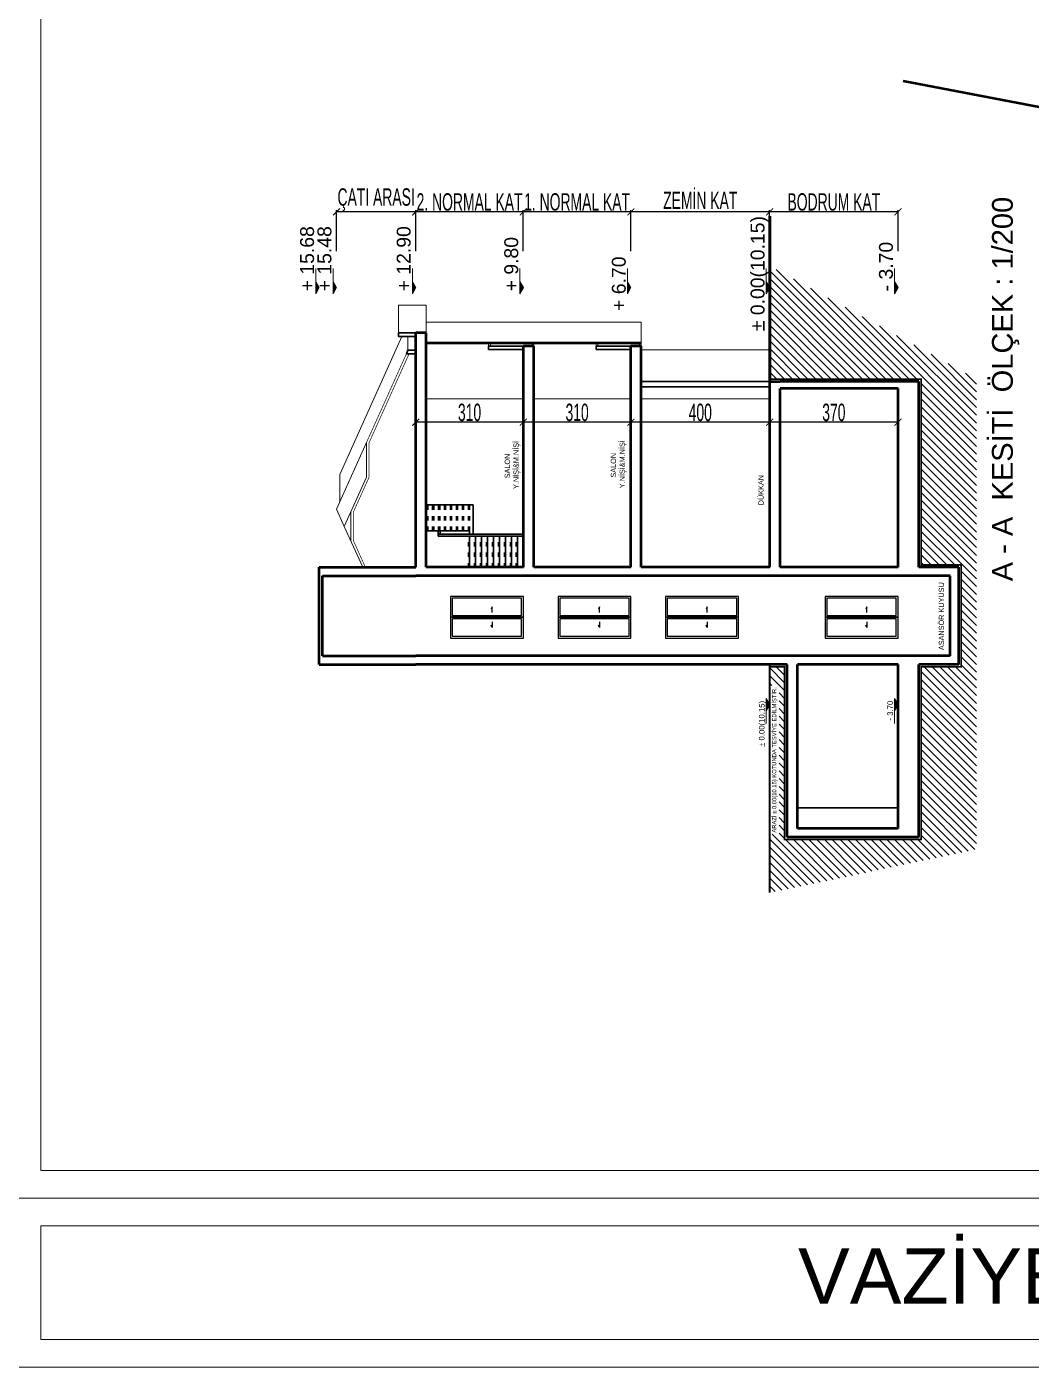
# Model space of a CAD drawing. Header units: millimetres. Extents: x 7519 to 33116, y -1769 to 3101.
# Drawn here: x 10646 to 11370, y 562 to 1528 of the extents above; entities that cross this region are included whole.
import ezdxf

# ---------------------------------------------------------------- set-up
doc = ezdxf.new("R2010")
doc.units = ezdxf.units.MM
doc.linetypes.add('ACAD_ISO03W100', pattern=[30, 12, -18])
doc.linetypes.add('ACAD_ISO04W100', pattern=[30, 24, -3, 0, -3])
for name, color, linetype, lineweight in [('duvar', 145, 'Continuous', 53), ('iç ölçü x', 20, 'Continuous', 9), ('KAPI', 42, 'Continuous', 25), ('kesit duvar', 97, 'Continuous', 30), ('kesit ödşleme', 5, 'Continuous', 50), ('kolon', 1, 'Continuous', 30), ('KÜTÜPHANE', 34, 'Continuous', 30), ('merdıven', 211, 'Continuous', 30)]:
    doc.layers.add(name, color=color, linetype=linetype, lineweight=lineweight)
doc.layers.add('kapı pen', color=4, linetype='Continuous')
doc.styles.get("Standard").update_dxf_attribs({"font": 'arial.ttf'})
doc.styles.add('UMUT İÇ ÖLÇÜ YAZISI', font='ARIALN.TTF', dxfattribs={"width": 0.7, "height": 12.5})
doc.dimstyles.new('UMUT İÇ ÖLÇÜ', dxfattribs={"dimtxt": 12.5, "dimasz": 5, "dimexe": 1.25, "dimexo": 0.625, "dimtad": 1, "dimtoh": 1, "dimdec": 0, "dimzin": 12, "dimtxsty": 'UMUT İÇ ÖLÇÜ YAZISI', "dimblk": 'ARCHTICK', "dimcen": 5, "dimclrd": 1, "dimclre": 2, "dimclrt": 3, "dimadec": 0, "dimazin": 0, "dimtfac": 1, "dimtdec": 0, "dimtix": 1, "dimtmove": 0, "dimatfit": 3, "dimldrblk": 'ARCHTICK', "dimfxl": 35, "dimfxlon": 1, "dimtfillclr": 256, "dimarcsym": 0})

# ---------------------------------------------------------------- blocks, each defined once
blk = doc.blocks.new('A$C255917EC')
at = {"layer": 'iç ölçü x'}
h = blk.add_hatch(color=256, dxfattribs=at)
h.dxf.hatch_style = 1
h.paths.add_polyline_path([(0, 0), (43.7, 24.5), (-43.7, 24.5)])
for p, q in [((0, 0), (-43.7, 24.5)), ((-43.7, 24.5), (137.2, 24.5)), ((0, 0), (43.7, 24.5))]:
    blk.add_line(p, q, dxfattribs=at)
blk = doc.blocks.new('_ArchTick')
at = {"color": 0, "linetype": 'ByBlock', "const_width": 0.15}
blk.add_lwpolyline([(-0.5, -0.5), (0.5, 0.5)], dxfattribs=at)
blk = doc.blocks.new('*D506')
at = {"layer": 'Defpoints', "color": 0, "transparency": 16777216}
for p in [(11181.75, 1394.93), (11181.75, 1366.08), (11274.25, 1366.08)]:
    blk.add_point(p, dxfattribs=at)
at = {"layer": 'iç ölçü x', "color": 2, "lineweight": -2, "transparency": 16777216}
for p, q in [((11181.75, 1366.71), (11181.75, 1396.18)), ((11274.25, 1366.71), (11274.25, 1396.18))]:
    blk.add_line(p, q, dxfattribs=at)
at = {"layer": 'iç ölçü x', "color": 1, "lineweight": -2, "transparency": 16777216}
blk.add_line((11274.25, 1394.93), (11181.75, 1394.93), dxfattribs=at)
at = {"layer": 'iç ölçü x', "color": 1, "lineweight": -2, "transparency": 16777216, "xscale": 5, "yscale": 5, "zscale": 5, "rotation": 180}
blk.add_blockref('_ArchTick', (11181.75, 1394.93), dxfattribs=at)
at = {"layer": 'iç ölçü x', "color": 1, "lineweight": -2, "transparency": 16777216, "xscale": 5, "yscale": 5, "zscale": 5}
blk.add_blockref('_ArchTick', (11274.25, 1394.93), dxfattribs=at)
at = {"layer": 'iç ölçü x', "color": 3, "transparency": 16777216, "insert": (11228, 1402.02), "char_height": 12.5, "attachment_point": 5, "style": 'UMUT İÇ ÖLÇÜ YAZISI'}
blk.add_mtext('BODRUM KAT', dxfattribs=at)
blk = doc.blocks.new('*D507')
at = {"layer": 'Defpoints', "color": 0, "transparency": 16777216}
for p in [(11081.75, 1394.93), (11081.75, 1366.08), (11181.75, 1366.08)]:
    blk.add_point(p, dxfattribs=at)
at = {"layer": 'iç ölçü x', "color": 2, "lineweight": -2, "transparency": 16777216}
for p, q in [((11081.75, 1366.71), (11081.75, 1396.18)), ((11181.75, 1366.71), (11181.75, 1396.18))]:
    blk.add_line(p, q, dxfattribs=at)
at = {"layer": 'iç ölçü x', "color": 1, "lineweight": -2, "transparency": 16777216}
blk.add_line((11181.75, 1394.93), (11081.75, 1394.93), dxfattribs=at)
at = {"layer": 'iç ölçü x', "color": 1, "lineweight": -2, "transparency": 16777216, "xscale": 5, "yscale": 5, "zscale": 5, "rotation": 180}
blk.add_blockref('_ArchTick', (11081.75, 1394.93), dxfattribs=at)
at = {"layer": 'iç ölçü x', "color": 1, "lineweight": -2, "transparency": 16777216, "xscale": 5, "yscale": 5, "zscale": 5}
blk.add_blockref('_ArchTick', (11181.75, 1394.93), dxfattribs=at)
at = {"layer": 'iç ölçü x', "color": 3, "transparency": 16777216, "insert": (11131.75, 1403.19), "char_height": 12.5, "attachment_point": 5, "style": 'UMUT İÇ ÖLÇÜ YAZISI'}
blk.add_mtext('ZEMİN KAT', dxfattribs=at)
blk = doc.blocks.new('*D508')
at = {"layer": 'Defpoints', "color": 0, "transparency": 16777216}
for p in [(11004.25, 1394.93), (11004.25, 1366.08), (11081.75, 1366.08)]:
    blk.add_point(p, dxfattribs=at)
at = {"layer": 'iç ölçü x', "color": 2, "lineweight": -2, "transparency": 16777216}
for p, q in [((11004.25, 1366.71), (11004.25, 1396.18)), ((11081.75, 1366.71), (11081.75, 1396.18))]:
    blk.add_line(p, q, dxfattribs=at)
at = {"layer": 'iç ölçü x', "color": 1, "lineweight": -2, "transparency": 16777216}
blk.add_line((11081.75, 1394.93), (11004.25, 1394.93), dxfattribs=at)
at = {"layer": 'iç ölçü x', "color": 1, "lineweight": -2, "transparency": 16777216, "xscale": 5, "yscale": 5, "zscale": 5, "rotation": 180}
blk.add_blockref('_ArchTick', (11004.25, 1394.93), dxfattribs=at)
at = {"layer": 'iç ölçü x', "color": 1, "lineweight": -2, "transparency": 16777216, "xscale": 5, "yscale": 5, "zscale": 5}
blk.add_blockref('_ArchTick', (11081.75, 1394.93), dxfattribs=at)
at = {"layer": 'iç ölçü x', "color": 3, "transparency": 16777216, "insert": (11043, 1402.02), "char_height": 12.5, "attachment_point": 5, "style": 'UMUT İÇ ÖLÇÜ YAZISI'}
blk.add_mtext('1. NORMAL KAT', dxfattribs=at)
blk = doc.blocks.new('*D509')
at = {"layer": 'Defpoints', "color": 0, "transparency": 16777216}
for p in [(10926.75, 1394.93), (10926.75, 1366.08), (11004.25, 1366.08)]:
    blk.add_point(p, dxfattribs=at)
at = {"layer": 'iç ölçü x', "color": 2, "lineweight": -2, "transparency": 16777216}
for p, q in [((10926.75, 1366.71), (10926.75, 1396.18)), ((11004.25, 1366.71), (11004.25, 1396.18))]:
    blk.add_line(p, q, dxfattribs=at)
at = {"layer": 'iç ölçü x', "color": 1, "lineweight": -2, "transparency": 16777216}
blk.add_line((11004.25, 1394.93), (10926.75, 1394.93), dxfattribs=at)
at = {"layer": 'iç ölçü x', "color": 1, "lineweight": -2, "transparency": 16777216, "xscale": 5, "yscale": 5, "zscale": 5, "rotation": 180}
blk.add_blockref('_ArchTick', (10926.75, 1394.93), dxfattribs=at)
at = {"layer": 'iç ölçü x', "color": 1, "lineweight": -2, "transparency": 16777216, "xscale": 5, "yscale": 5, "zscale": 5}
blk.add_blockref('_ArchTick', (11004.25, 1394.93), dxfattribs=at)
at = {"layer": 'iç ölçü x', "color": 3, "transparency": 16777216, "insert": (10965.5, 1402.02), "char_height": 12.5, "attachment_point": 5, "style": 'UMUT İÇ ÖLÇÜ YAZISI'}
blk.add_mtext('2. NORMAL KAT', dxfattribs=at)
blk = doc.blocks.new('*D510')
at = {"layer": 'Defpoints', "color": 0, "transparency": 16777216}
for p in [(10869.64, 1394.93), (10869.64, 1366.08), (10926.75, 1366.08)]:
    blk.add_point(p, dxfattribs=at)
at = {"layer": 'iç ölçü x', "color": 2, "lineweight": -2, "transparency": 16777216}
for p, q in [((10869.64, 1366.71), (10869.64, 1396.18)), ((10926.75, 1366.71), (10926.75, 1396.18))]:
    blk.add_line(p, q, dxfattribs=at)
at = {"layer": 'iç ölçü x', "color": 1, "lineweight": -2, "transparency": 16777216}
blk.add_line((10926.75, 1394.93), (10869.64, 1394.93), dxfattribs=at)
at = {"layer": 'iç ölçü x', "color": 1, "lineweight": -2, "transparency": 16777216, "xscale": 5, "yscale": 5, "zscale": 5, "rotation": 180}
blk.add_blockref('_ArchTick', (10869.64, 1394.93), dxfattribs=at)
at = {"layer": 'iç ölçü x', "color": 1, "lineweight": -2, "transparency": 16777216, "xscale": 5, "yscale": 5, "zscale": 5}
blk.add_blockref('_ArchTick', (10926.75, 1394.93), dxfattribs=at)
at = {"layer": 'iç ölçü x', "color": 3, "transparency": 16777216, "insert": (10898.2, 1403.71), "char_height": 12.5, "attachment_point": 5, "style": 'UMUT İÇ ÖLÇÜ YAZISI'}
blk.add_mtext('ÇATI ARASI ', dxfattribs=at)
blk = doc.blocks.new('*D502')
at = {"layer": 'Defpoints', "color": 0, "transparency": 16777216}
for p in [(11181.75, 1248.52), (11274.25, 1248.52), (11181.75, 1243.36)]:
    blk.add_point(p, dxfattribs=at)
at = {"layer": 'iç ölçü x', "color": 2, "lineweight": -2, "transparency": 16777216}
for p, q in [((11181.75, 1247.9), (11181.75, 1242.11)), ((11274.25, 1247.9), (11274.25, 1242.11))]:
    blk.add_line(p, q, dxfattribs=at)
at = {"layer": 'iç ölçü x', "color": 1, "lineweight": -2, "transparency": 16777216}
blk.add_line((11274.25, 1243.36), (11181.75, 1243.36), dxfattribs=at)
at = {"layer": 'iç ölçü x', "color": 1, "lineweight": -2, "transparency": 16777216, "xscale": 5, "yscale": 5, "zscale": 5, "rotation": 180}
blk.add_blockref('_ArchTick', (11181.75, 1243.36), dxfattribs=at)
at = {"layer": 'iç ölçü x', "color": 1, "lineweight": -2, "transparency": 16777216, "xscale": 5, "yscale": 5, "zscale": 5}
blk.add_blockref('_ArchTick', (11274.25, 1243.36), dxfattribs=at)
at = {"layer": 'iç ölçü x', "color": 3, "transparency": 16777216, "insert": (11228, 1250.36), "char_height": 12.5, "attachment_point": 5, "style": 'UMUT İÇ ÖLÇÜ YAZISI'}
blk.add_mtext('370', dxfattribs=at)
blk = doc.blocks.new('*D503')
at = {"layer": 'Defpoints', "color": 0, "transparency": 16777216}
for p in [(11081.75, 1247), (11181.75, 1248.52), (11081.75, 1243.36)]:
    blk.add_point(p, dxfattribs=at)
at = {"layer": 'iç ölçü x', "color": 2, "lineweight": -2, "transparency": 16777216}
for p, q in [((11081.75, 1246.37), (11081.75, 1242.11)), ((11181.75, 1247.9), (11181.75, 1242.11))]:
    blk.add_line(p, q, dxfattribs=at)
at = {"layer": 'iç ölçü x', "color": 1, "lineweight": -2, "transparency": 16777216}
blk.add_line((11181.75, 1243.36), (11081.75, 1243.36), dxfattribs=at)
at = {"layer": 'iç ölçü x', "color": 1, "lineweight": -2, "transparency": 16777216, "xscale": 5, "yscale": 5, "zscale": 5, "rotation": 180}
blk.add_blockref('_ArchTick', (11081.75, 1243.36), dxfattribs=at)
at = {"layer": 'iç ölçü x', "color": 1, "lineweight": -2, "transparency": 16777216, "xscale": 5, "yscale": 5, "zscale": 5}
blk.add_blockref('_ArchTick', (11181.75, 1243.36), dxfattribs=at)
at = {"layer": 'iç ölçü x', "color": 3, "transparency": 16777216, "insert": (11131.75, 1250.36), "char_height": 12.5, "attachment_point": 5, "style": 'UMUT İÇ ÖLÇÜ YAZISI'}
blk.add_mtext('400', dxfattribs=at)
blk = doc.blocks.new('*D504')
at = {"layer": 'Defpoints', "color": 0, "transparency": 16777216}
for p in [(11004.25, 1248.46), (11081.75, 1247), (11004.25, 1243.36)]:
    blk.add_point(p, dxfattribs=at)
at = {"layer": 'iç ölçü x', "color": 2, "lineweight": -2, "transparency": 16777216}
for p, q in [((11004.25, 1247.83), (11004.25, 1242.11)), ((11081.75, 1246.37), (11081.75, 1242.11))]:
    blk.add_line(p, q, dxfattribs=at)
at = {"layer": 'iç ölçü x', "color": 1, "lineweight": -2, "transparency": 16777216}
blk.add_line((11081.75, 1243.36), (11004.25, 1243.36), dxfattribs=at)
at = {"layer": 'iç ölçü x', "color": 1, "lineweight": -2, "transparency": 16777216, "xscale": 5, "yscale": 5, "zscale": 5, "rotation": 180}
blk.add_blockref('_ArchTick', (11004.25, 1243.36), dxfattribs=at)
at = {"layer": 'iç ölçü x', "color": 1, "lineweight": -2, "transparency": 16777216, "xscale": 5, "yscale": 5, "zscale": 5}
blk.add_blockref('_ArchTick', (11081.75, 1243.36), dxfattribs=at)
at = {"layer": 'iç ölçü x', "color": 3, "transparency": 16777216, "insert": (11043, 1250.36), "char_height": 12.5, "attachment_point": 5, "style": 'UMUT İÇ ÖLÇÜ YAZISI'}
blk.add_mtext('310', dxfattribs=at)
blk = doc.blocks.new('*D505')
at = {"layer": 'Defpoints', "color": 0, "transparency": 16777216}
for p in [(11004.25, 1248.46), (10926.75, 1244.28), (10926.75, 1243.36)]:
    blk.add_point(p, dxfattribs=at)
at = {"layer": 'iç ölçü x', "color": 2, "lineweight": -2, "transparency": 16777216}
for p, q in [((11004.25, 1247.83), (11004.25, 1242.11)), ((10926.75, 1243.66), (10926.75, 1242.11))]:
    blk.add_line(p, q, dxfattribs=at)
at = {"layer": 'iç ölçü x', "color": 1, "lineweight": -2, "transparency": 16777216}
blk.add_line((11004.25, 1243.36), (10926.75, 1243.36), dxfattribs=at)
at = {"layer": 'iç ölçü x', "color": 1, "lineweight": -2, "transparency": 16777216, "xscale": 5, "yscale": 5, "zscale": 5, "rotation": 180}
blk.add_blockref('_ArchTick', (10926.75, 1243.36), dxfattribs=at)
at = {"layer": 'iç ölçü x', "color": 1, "lineweight": -2, "transparency": 16777216, "xscale": 5, "yscale": 5, "zscale": 5}
blk.add_blockref('_ArchTick', (11004.25, 1243.36), dxfattribs=at)
at = {"layer": 'iç ölçü x', "color": 3, "transparency": 16777216, "insert": (10965.5, 1250.36), "char_height": 12.5, "attachment_point": 5, "style": 'UMUT İÇ ÖLÇÜ YAZISI'}
blk.add_mtext('310', dxfattribs=at)

msp = doc.modelspace()

# ---------------------------------------------------------------- hatches: boundary and pattern name
at = {"layer": 'iç ölçü x'}
h = msp.add_hatch(dxfattribs=at)
h.set_pattern_fill('ANSI31', color=256, scale=1.25, angle=90)
h.set_pattern_definition([(135, (11513.4437, -5040.888), (-2.80633, -2.80633), [])])
h.paths.add_polyline_path([(11291.002, 1067.082), (11291.002, 942.539), (11192.502, 942.539), (11192.502, 1067.082), (11181.752, 1067.082), (11181.752, 904.21), (11330.778, 935.548), (11330.778, 1274.401), (11181.752, 1355.973), (11181.752, 1274.401), (11291.002, 1274.401), (11291.002, 1140.582), (11319.752, 1140.582), (11319.752, 1067.082)])
h.paths.add_polyline_path([(11188.517, 946.468), (11188.517, 1053.511), (11181.73, 1053.511), (11181.73, 946.468)])

# ---------------------------------------------------------------- linework, layer by layer
at = {"layer": 'duvar'}
msp.add_line((11181.752, 1272.651), (11181.752, 1391.831), dxfattribs=at)
at = {"layer": 'iç ölçü x'}
for p, q in [((10914.252, 1327.651), (10934.252, 1327.651)), ((10914.252, 1307.651), (10914.252, 1327.651)), ((10934.252, 1327.651), (10934.252, 1307.651)), ((11011.752, 1315.428), (10934.252, 1315.428)), ((11089.252, 1315.428), (11004.252, 1315.428)), ((11089.252, 1298.206), (11089.252, 1315.428)), ((10916.627, 1305.151), (10871.908, 1205.776)), ((10921.127, 1295.151), (10921.127, 1305.151)), ((10934.252, 1300.983), (11011.752, 1300.983)), ((10973.002, 1300.358), (10934.252, 1300.358)), ((10953.093, 1300.108), (10934.252, 1300.108)), ((11011.752, 1299.733), (10934.252, 1299.733)), ((10953.093, 1299.733), (10953.093, 1300.983)), ((10973.002, 1300.608), (10953.093, 1300.608)), ((10973.002, 1299.733), (10973.002, 1300.983)), ((11011.752, 1300.358), (10973.002, 1300.358)), ((10991.843, 1300.108), (10973.002, 1300.108)), ((10979.252, 1298.206), (10979.252, 1299.733)), ((10980.502, 1298.206), (10980.502, 1299.733)), ((10991.843, 1299.733), (10991.843, 1300.983)), ((11011.752, 1300.608), (10991.843, 1300.608)), ((11010.502, 1298.206), (11010.502, 1299.733)), ((11011.752, 1300.983), (11089.252, 1300.983)), ((11011.752, 1300.108), (11011.752, 1300.608)), ((11050.502, 1300.358), (11011.752, 1300.358)), ((11030.593, 1300.108), (11011.752, 1300.108)), ((11089.252, 1299.733), (11011.752, 1299.733)), ((11011.752, 1298.206), (11011.752, 1299.733)), ((11030.593, 1299.733), (11030.593, 1300.983)), ((11050.502, 1300.608), (11030.593, 1300.608)), ((11050.502, 1299.733), (11050.502, 1300.983)), ((11089.252, 1300.358), (11050.502, 1300.358)), ((11069.343, 1300.108), (11050.502, 1300.108)), ((11056.752, 1298.206), (11056.752, 1299.733)), ((11058.002, 1298.206), (11058.002, 1299.733)), ((11069.343, 1299.733), (11069.343, 1300.983)), ((11089.252, 1300.608), (11069.343, 1300.608)), ((11088.002, 1298.206), (11088.002, 1299.733)), ((11089.252, 1298.206), (11089.252, 1299.733)), ((11181.752, 1295.428), (11089.252, 1295.428)), ((10934.252, 1260.274), (11004.252, 1260.274)), ((11011.752, 1260.274), (11081.752, 1260.274)), ((11089.252, 1260.274), (11181.752, 1260.274)), ((10891.192, 1228.628), (10869.642, 1180.741)), ((10891.192, 1203.751), (10891.192, 1228.628)), ((10871.908, 1205.776), (10871.908, 1185.776)), ((10875.24, 1168.303), (10891.192, 1203.751)), ((10875.24, 1168.303), (10869.642, 1180.741)), ((10879.942, 1157.855), (10879.942, 1178.751)), ((10875.24, 1168.303), (10888.502, 1138.832))]:
    msp.add_line(p, q, dxfattribs=at)
for points in [[(10636.474, 684.072), (12197.485, 684.072), (12197.485, 3100.74), (10636.474, 3100.74)], [(10656.474, 704.072), (12177.485, 704.072), (12177.485, 3080.74), (10656.474, 3080.74)], [(10636.474, 684.072), (12197.485, 684.072), (12197.485, 562.318), (10636.474, 562.318)], [(10656.474, 664.072), (12177.485, 664.072), (12177.485, 582.318), (10656.474, 582.318)]]:
    msp.add_lwpolyline(points, close=True, dxfattribs=at)
at = {"layer": 'iç ölçü x', "const_width": 0.5}
for points in [[(10888.502, 1138.832), (10879.942, 1157.855), (10879.942, 1178.751), (10891.192, 1203.751), (10891.192, 1228.628), (10920.002, 1292.651)], [(10890.421, 1138.832), (10881.692, 1158.23), (10881.692, 1178.376), (10892.942, 1203.376), (10892.942, 1228.253), (10921.921, 1292.651)]]:
    msp.add_lwpolyline(points, dxfattribs=at)
at = {"layer": 'iç ölçü x', "linetype": 'ACAD_ISO04W100', "const_width": 1.25}
msp.add_lwpolyline([(11181.752, 1067.082), (11192.502, 1067.082), (11192.502, 942.539), (11291.002, 942.539), (11291.002, 1067.082), (11319.752, 1067.082), (11319.752, 1140.582), (11291.002, 1140.582), (11291.002, 1274.401), (11181.752, 1274.401)], dxfattribs=at)
at = {"layer": 'KAPI'}
for p, q in [((10951.752, 1102.826), (11004.252, 1102.826)), ((10981.692, 1110.285), (10981.008, 1108.571)), ((10981.692, 1106.214), (10981.692, 1110.285)), ((11029.252, 1102.826), (11081.752, 1102.826)), ((11059.192, 1110.285), (11058.508, 1108.571)), ((11059.192, 1106.214), (11059.192, 1110.285)), ((11106.752, 1102.826), (11159.252, 1102.826)), ((11136.692, 1110.285), (11136.008, 1108.571)), ((11136.692, 1106.214), (11136.692, 1110.285)), ((11221.752, 1102.826), (11274.252, 1102.826)), ((11251.692, 1110.285), (11251.008, 1108.571)), ((11251.692, 1106.214), (11251.692, 1110.285)), ((10981.692, 1095.367), (10981.008, 1097.081)), ((10981.692, 1099.438), (10981.692, 1095.367)), ((11059.192, 1095.367), (11058.508, 1097.081)), ((11059.192, 1099.438), (11059.192, 1095.367)), ((11136.692, 1095.367), (11136.008, 1097.081)), ((11136.692, 1099.438), (11136.692, 1095.367)), ((11251.692, 1095.367), (11251.008, 1097.081)), ((11251.692, 1099.438), (11251.692, 1095.367))]:
    msp.add_line(p, q, dxfattribs=at)
for points in [[(10951.752, 1117.827), (10951.752, 1102.826), (11004.252, 1102.826), (11004.252, 1117.827)], [(10953.002, 1116.577), (10953.002, 1104.076), (11003.002, 1104.076), (11003.002, 1116.577)], [(11029.252, 1117.827), (11029.252, 1102.826), (11081.752, 1102.826), (11081.752, 1117.827)], [(11030.502, 1116.577), (11030.502, 1104.076), (11080.502, 1104.076), (11080.502, 1116.577)], [(11106.752, 1117.827), (11106.752, 1102.826), (11159.252, 1102.826), (11159.252, 1117.827)], [(11108.002, 1116.577), (11108.002, 1104.076), (11158.002, 1104.076), (11158.002, 1116.577)], [(11221.752, 1117.827), (11221.752, 1102.826), (11274.252, 1102.826), (11274.252, 1117.827)], [(11223.002, 1116.577), (11223.002, 1104.076), (11273.002, 1104.076), (11273.002, 1116.577)], [(10951.752, 1102.826), (10951.752, 1087.825), (11004.252, 1087.825), (11004.252, 1102.826)], [(10953.002, 1101.576), (10953.002, 1089.075), (11003.002, 1089.075), (11003.002, 1101.576)], [(11029.252, 1102.826), (11029.252, 1087.825), (11081.752, 1087.825), (11081.752, 1102.826)], [(11030.502, 1101.576), (11030.502, 1089.075), (11080.502, 1089.075), (11080.502, 1101.576)], [(11106.752, 1102.826), (11106.752, 1087.825), (11159.252, 1087.825), (11159.252, 1102.826)], [(11108.002, 1101.576), (11108.002, 1089.075), (11158.002, 1089.075), (11158.002, 1101.576)], [(11221.752, 1102.826), (11221.752, 1087.825), (11274.252, 1087.825), (11274.252, 1102.826)], [(11223.002, 1101.576), (11223.002, 1089.075), (11273.002, 1089.075), (11273.002, 1101.576)]]:
    msp.add_lwpolyline(points, close=True, dxfattribs=at)
at = {"layer": 'kapı pen', "lineweight": 50}
msp.add_line((11921.326, 1365.234), (11277.951, 1489.199), dxfattribs=at)
at = {"layer": 'kesit duvar'}
for p, q in [((10926.752, 1307.651), (10914.252, 1307.651)), ((10914.252, 1305.151), (10914.252, 1307.651)), ((10926.752, 1305.151), (10914.252, 1305.151)), ((10920.002, 1292.651), (10921.127, 1295.151)), ((10926.752, 1295.151), (10921.127, 1295.151)), ((10979.252, 1295.706), (10979.252, 1298.206)), ((11004.252, 1298.206), (10979.252, 1298.206)), ((11004.252, 1295.706), (10979.252, 1295.706)), ((11056.752, 1295.706), (11056.752, 1298.206)), ((11081.752, 1298.206), (11056.752, 1298.206)), ((11081.752, 1295.706), (11056.752, 1295.706)), ((10926.752, 1292.651), (10920.002, 1292.651)), ((11181.752, 1272.651), (11089.252, 1272.651)), ((11181.752, 1268.901), (11089.252, 1268.901))]:
    msp.add_line(p, q, dxfattribs=at)
at = {"layer": 'kesit ödşleme'}
for p, q in [((10926.752, 1138.832), (10926.752, 1307.651)), ((10934.252, 1307.651), (10926.752, 1307.651)), ((10934.252, 1138.832), (10934.252, 1307.651)), ((11004.252, 1138.832), (11004.252, 1298.206)), ((11011.752, 1298.206), (11004.252, 1298.206)), ((11011.752, 1138.832), (11011.752, 1298.206)), ((11081.752, 1138.832), (11081.752, 1298.206)), ((11089.252, 1298.206), (11081.752, 1298.206)), ((11089.252, 1138.832), (11089.252, 1298.206)), ((11181.752, 1138.832), (11181.752, 1272.651)), ((11181.752, 1272.651), (11189.252, 1272.651)), ((11289.252, 1272.651), (11189.252, 1272.651)), ((11274.252, 1267.651), (11189.252, 1267.651)), ((11189.252, 1138.832), (11189.252, 1267.651)), ((11274.252, 1138.832), (11274.252, 1267.651)), ((11289.252, 1138.832), (11289.252, 1272.651)), ((10857.142, 1138.832), (10926.752, 1138.832)), ((10857.142, 1068.832), (10857.142, 1138.832)), ((10859.642, 1132.582), (10926.752, 1132.582)), ((10859.642, 1075.082), (10859.642, 1132.582)), ((11311.752, 1132.582), (10926.752, 1132.582)), ((11004.252, 1138.832), (10934.252, 1138.832)), ((11081.752, 1138.832), (11011.752, 1138.832)), ((11181.752, 1138.832), (11089.252, 1138.832)), ((11274.252, 1138.832), (11189.252, 1138.832)), ((11318.002, 1138.832), (11289.252, 1138.832)), ((11311.752, 1075.082), (11311.752, 1132.582)), ((11318.002, 1068.832), (11318.002, 1138.832)), ((10859.642, 1075.082), (10926.752, 1075.082)), ((11311.752, 1075.082), (10926.752, 1075.082)), ((10857.142, 1068.832), (10926.752, 1068.832)), ((11194.252, 1068.832), (10926.752, 1068.832)), ((11194.252, 944.289), (11194.252, 1068.832)), ((11274.252, 1068.832), (11201.752, 1068.832)), ((11201.752, 950.655), (11201.752, 1068.832)), ((11274.252, 950.655), (11274.252, 1068.832)), ((11318.002, 1068.832), (11289.252, 1068.832)), ((11289.252, 944.289), (11289.252, 1068.832)), ((11274.252, 950.655), (11201.752, 950.655)), ((11289.252, 944.289), (11194.252, 944.289))]:
    msp.add_line(p, q, dxfattribs=at)
at = {"layer": 'kolon'}
msp.add_line((11274.252, 965.333), (11201.752, 965.333), dxfattribs=at)
at = {"layer": 'KÜTÜPHANE', "const_width": 1.25}
msp.add_lwpolyline([(11181.752, 904.21), (11181.752, 1068.832)], dxfattribs=at)
at = {"layer": 'merdıven'}
for p, q in [((10968.002, 1183.832), (10934.252, 1183.832)), ((10968.002, 1162.582), (10968.002, 1183.832)), ((10965.502, 1165.082), (10934.252, 1165.082)), ((10943.002, 1161.332), (10943.002, 1165.082)), ((10965.502, 1162.582), (10943.002, 1162.582)), ((10965.502, 1161.332), (10943.002, 1161.332)), ((10944.252, 1162.582), (10944.252, 1165.082)), ((10965.502, 1162.582), (10965.502, 1165.082)), ((11004.252, 1162.582), (10965.502, 1162.582)), ((10965.502, 1138.832), (10965.502, 1161.332)), ((11004.252, 1161.332), (10965.502, 1161.332)), ((10969.807, 1138.832), (10969.807, 1161.332)), ((10974.113, 1138.832), (10974.113, 1161.332)), ((10978.419, 1138.832), (10978.419, 1161.332)), ((10982.724, 1138.832), (10982.724, 1161.332)), ((10987.03, 1138.832), (10987.03, 1161.332)), ((10991.335, 1138.832), (10991.335, 1161.332)), ((10995.641, 1138.832), (10995.641, 1161.332)), ((10999.946, 1138.832), (10999.946, 1161.332))]:
    msp.add_line(p, q, dxfattribs=at)
at = {"layer": 'merdıven', "linetype": 'ACAD_ISO03W100', "ltscale": 0.25}
for p, q in [((10934.613, 1165.082), (10934.613, 1183.832)), ((10935.363, 1165.082), (10935.363, 1183.832)), ((10938.919, 1165.082), (10938.919, 1183.832)), ((10939.669, 1165.082), (10939.669, 1183.832)), ((10943.224, 1165.082), (10943.224, 1183.832)), ((10943.974, 1165.082), (10943.974, 1183.832)), ((10947.53, 1165.082), (10947.53, 1183.832)), ((10948.28, 1165.082), (10948.28, 1183.832)), ((10951.835, 1165.082), (10951.835, 1183.832)), ((10952.585, 1165.082), (10952.585, 1183.832)), ((10956.141, 1165.082), (10956.141, 1183.832)), ((10956.891, 1165.082), (10956.891, 1183.832)), ((10960.446, 1165.082), (10960.446, 1183.832)), ((10961.196, 1165.082), (10961.196, 1183.832)), ((10964.752, 1165.082), (10964.752, 1183.832)), ((10965.502, 1165.082), (10965.502, 1183.832)), ((10964.752, 1138.832), (10964.752, 1161.332)), ((10969.057, 1138.832), (10969.057, 1161.332)), ((10973.363, 1138.832), (10973.363, 1161.332)), ((10977.669, 1138.832), (10977.669, 1161.332)), ((10981.974, 1138.832), (10981.974, 1161.332)), ((10986.28, 1138.832), (10986.28, 1161.332)), ((10990.585, 1138.832), (10990.585, 1161.332)), ((10994.891, 1138.832), (10994.891, 1161.332)), ((10999.196, 1138.832), (10999.196, 1161.332))]:
    msp.add_line(p, q, dxfattribs=at)

# ---------------------------------------------------------------- block references
at = {"layer": 'iç ölçü x', "yscale": 0.1, "zscale": 0.1, "rotation": 90}
for p, xscale in [((10857.142, 1340.347), 0.1), ((10869.642, 1340.347), 0.1), ((10926.752, 1340.347), 0.1), ((11004.252, 1340.347), 0.1), ((11081.752, 1340.347), 0.1), ((11181.752, 1340.347), 0.1), ((11274.252, 1340.347), 0.1), ((11181.752, 1039.824), -0.1), ((11274.252, 1039.824), -0.1)]:
    msp.add_blockref('A$C255917EC', p, dxfattribs=dict(at, xscale=xscale))

# ---------------------------------------------------------------- texts
for s, p in [('Y.NİŞİ&M.NİŞİ', (11000.89, 1195.236)), ('Y.NİŞİ&M.NİŞİ', (11077.369, 1195.757)), ('SALON', (10994.554, 1202.905)), ('SALON', (11071.033, 1203.425)), ('DÜKKAN', (11177.369, 1183.46)), ('ASANSÖR KUYUSU', (11307.369, 1079.109))]:
    msp.add_text(s, height=3.75, rotation=90).set_placement(p)
at = {"layer": 'iç ölçü x'}
for s, height, p in [('A - A  KESİTİ  ÖLÇEK : 1/200', 15, (11356.955, 1128.648)), ('± 0.00(10.15)', 10, (11178.033, 1308.933)), ('+ 15.68', 10, (10853.423, 1337.621)), ('+ 15.48', 10, (10865.923, 1337.621)), ('+ 12.90', 10, (10923.033, 1337.621)), ('+ 9.80', 10, (11000.533, 1337.621)), ('- 3.70', 10, (11270.533, 1337.621)), ('+ 6.70', 10, (11078.033, 1323.558)), ('ARAZİ ± 0.00(10.15) KOTUNDA TESVİYE EDİLMİŞTİR.', 3, (11186.504, 947.605)), ('± 0.00(10.15)', 4, (11178.033, 1009.337)), ('- 3.70', 4, (11270.533, 1028.35))]:
    msp.add_text(s, height=height, rotation=90, dxfattribs=at).set_placement(p)
msp.add_text('VAZİYET  PLANI ÖLÇEK : 1 / 200', height=40, dxfattribs=at).set_placement((11202.195, 608.009))

# ---------------------------------------------------------------- dimensions: what is measured, and where the dimension line sits
for base, p1, p2, text, picture, middle in [((10926.752, 1394.929), (11004.252, 1366.085), (10926.752, 1366.085), '2. NORMAL KAT', '*D509', (10965.502, 1402.022)), ((11004.252, 1394.929), (11081.752, 1366.085), (11004.252, 1366.085), '1. NORMAL KAT', '*D508', (11043.002, 1402.022)), ((10869.642, 1394.929), (10926.752, 1366.085), (10869.642, 1366.085), 'ÇATI ARASI ', '*D510', (10898.197, 1403.706)), ((11081.752, 1394.929), (11181.752, 1366.085), (11081.752, 1366.085), 'ZEMİN KAT', '*D507', (11131.752, 1403.19))]:
    dim = msp.add_linear_dim(base=base, p1=p1, p2=p2, angle=180, text=text, dimstyle='UMUT İÇ ÖLÇÜ', override={"dimtmove": 1}, dxfattribs=at)
    dim.commit()
    dim.dimension.update_dxf_attribs({"geometry": picture, "text_midpoint": middle})
dim = msp.add_linear_dim(base=(11181.752, 1394.929), p1=(11274.252, 1366.085), p2=(11181.752, 1366.085), angle=180, text='BODRUM KAT', dimstyle='UMUT İÇ ÖLÇÜ', dxfattribs=at)
dim.commit()
dim.dimension.update_dxf_attribs({"geometry": '*D506', "text_midpoint": (11228.002, 1402.022)})
for base, p1, p2, picture, middle in [((10926.752, 1243.356), (11004.252, 1248.459), (10926.752, 1244.282), '*D505', (10965.502, 1250.363)), ((11004.252, 1243.356), (11081.752, 1246.996), (11004.252, 1248.459), '*D504', (11043.002, 1250.363)), ((11081.752, 1243.356), (11181.752, 1248.521), (11081.752, 1246.996), '*D503', (11131.752, 1250.363)), ((11181.752, 1243.356), (11274.252, 1248.521), (11181.752, 1248.521), '*D502', (11228.002, 1250.363))]:
    dim = msp.add_linear_dim(base=base, p1=p1, p2=p2, angle=180, dimstyle='UMUT İÇ ÖLÇÜ', override={"dimlfac": 4, "dimtmove": 1}, dxfattribs=at)
    dim.commit()
    dim.dimension.update_dxf_attribs({"geometry": picture, "text_midpoint": middle})

doc.saveas('drawing.dxf')
